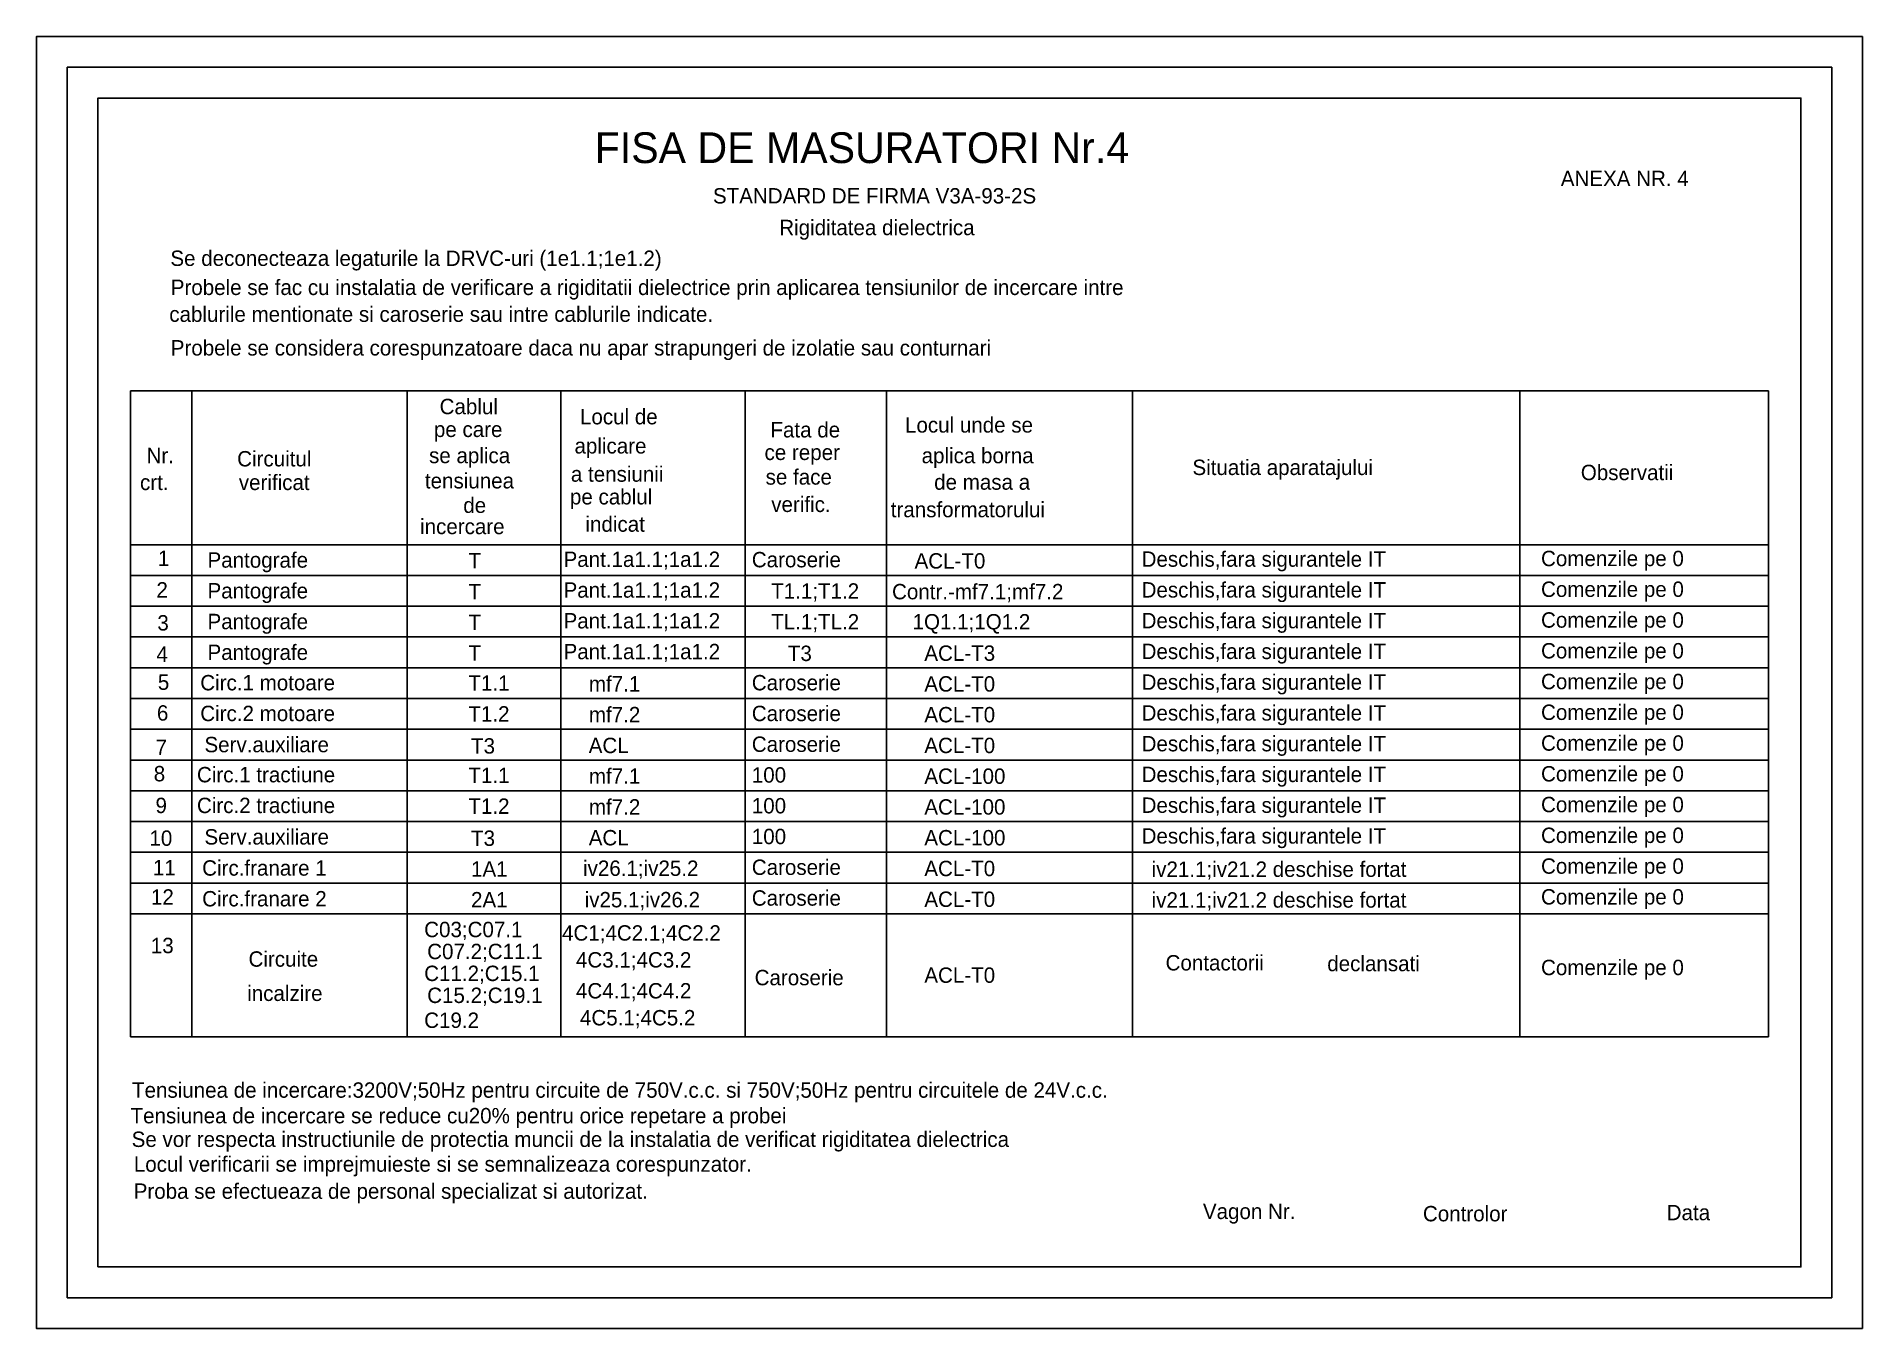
# Model space of a CAD drawing. Header units: millimetres. Extents: x 107 to 404, y 11 to 221.
import ezdxf

# ---------------------------------------------------------------- set-up
doc = ezdxf.new("R2010")
doc.units = ezdxf.units.MM

# ---------------------------------------------------------------- blocks, each defined once
blk = doc.blocks.new('a4r')
at = {"color": 240}
for points in [[(0, 210), (-297, 210), (-297, 0), (0, 0)], [(-5, 205), (-292, 205), (-292, 5), (-5, 5)]]:
    blk.add_lwpolyline(points, close=True, dxfattribs=at)
at = {"color": 70}
blk.add_lwpolyline([(-287, 10), (-10, 10), (-10, 200), (-287, 200)], close=True, dxfattribs=at)

msp = doc.modelspace()

# ---------------------------------------------------------------- linework, layer by layer
at = {"color": 2}
for p, q in [((122.13, 163.78), (388.57, 163.78)), ((122.13, 163.78), (122.13, 58.78)), ((132.13, 163.78), (132.13, 58.78)), ((167.13, 163.78), (167.13, 58.78)), ((192.13, 163.78), (192.13, 58.78)), ((222.13, 163.78), (222.13, 58.78)), ((245.13, 163.78), (245.13, 58.78)), ((285.13, 163.78), (285.13, 58.78)), ((348.13, 163.78), (348.13, 58.78)), ((388.57, 163.78), (388.57, 58.78)), ((122.13, 138.78), (388.57, 138.78)), ((122.13, 133.78), (388.57, 133.78)), ((122.13, 128.78), (388.57, 128.78)), ((122.13, 123.78), (388.57, 123.78)), ((122.13, 118.78), (388.57, 118.78)), ((122.13, 113.78), (388.57, 113.78)), ((122.13, 108.78), (388.57, 108.78)), ((122.13, 103.78), (388.57, 103.78)), ((122.13, 98.78), (388.57, 98.78)), ((122.13, 93.78), (388.57, 93.78)), ((122.13, 88.78), (388.57, 88.78)), ((122.13, 83.78), (388.57, 83.78)), ((122.13, 78.78), (388.57, 78.78)), ((122.13, 78.78), (388.57, 78.78)), ((122.13, 58.78), (388.57, 58.78))]:
    msp.add_line(p, q, dxfattribs=at)

# ---------------------------------------------------------------- block references
msp.add_blockref('a4r', (403.86, 11.38))

# ---------------------------------------------------------------- texts
at = {"color": 3}
msp.add_text('FISA DE MASURATORI Nr.4', height=5, dxfattribs=at).set_placement((197.65, 200.81))
at = {"color": 2}
for s, p in [('ANEXA NR. 4', (354.79, 197.06)), ('STANDARD DE FIRMA V3A-93-2S', (216.89, 194.24)), ('Rigiditatea dielectrica', (227.67, 189.09)), ('Se deconecteaza legaturile la DRVC-uri (1e1.1;1e1.2)', (128.64, 184.09)), ('Probele se fac cu instalatia de verificare a rigiditatii dielectrice prin aplicarea tensiunilor de incercare intre', (128.7, 179.36)), ('cablurile mentionate si caroserie sau intre cablurile indicate.', (128.46, 175)), ('Probele se considera corespunzatoare daca nu apar strapungeri de izolatie sau conturnari', (128.7, 169.53)), ('Cablul', (172.43, 159.99)), ('Locul de', (195.26, 158.34)), ('pe care', (171.5, 156.28)), ('Fata de', (226.24, 156.21)), ('Locul unde se ', (248.13, 157)), ('Nr.', (124.76, 152.03)), ('se aplica', (170.71, 152.03)), ('aplicare', (194.37, 153.6)), ('ce reper', (225.28, 152.54)), ('aplica borna', (250.83, 152.02)), ('Circuitul', (139.5, 151.5)), ('a tensiunii', (193.78, 149.01)), ('Situatia aparatajului ', (294.88, 150.1)), ('Observatii', (358.05, 149.27)), ('crt.', (123.7, 147.66)), ('verificat', (139.77, 147.66)), ('tensiunea', (170.04, 147.92)), ('se face', (225.46, 148.54)), ('de masa a', (252.87, 147.71)), ('de', (176.28, 143.94)), ('pe cablul', (193.63, 145.32)), ('verific.', (226.37, 144.09)), ('transformatorului', (245.81, 143.24)), ('incercare', (169.25, 140.49)), ('indicat', (196.15, 140.88)), ('1', (126.6, 135.32)), ('Pantografe', (134.68, 135.04)), ('T', (177.12, 134.91)), ('Pant.1a1.1;1a1.2', (192.59, 135.16)), ('Caroserie', (223.21, 135.1)), ('ACL-T0', (249.68, 134.9)), ('Deschis,fara sigurantele IT', (286.61, 135.19)), ('Comenzile pe 0', (351.58, 135.29)), ('2', (126.37, 130.19)), ('Pantografe', (134.68, 130.04)), ('T', (177.12, 129.91)), ('Pant.1a1.1;1a1.2', (192.59, 130.16)), ('T1.1;T1.2', (226.36, 130)), ('Contr.-mf7.1;mf7.2', (246.02, 129.9)), ('Deschis,fara sigurantele IT', (286.61, 130.19)), ('Comenzile pe 0', (351.58, 130.29)), ('Deschis,fara sigurantele IT', (286.61, 125.19)), ('Comenzile pe 0', (351.58, 125.29)), ('3', (126.52, 124.83)), ('Pantografe', (134.68, 125.04)), ('T', (177.12, 124.91)), ('Pant.1a1.1;1a1.2', (192.59, 125.16)), ('TL.1;TL.2', (226.36, 125)), ('1Q1.1;1Q1.2', (249.36, 125)), ('4', (126.37, 119.73)), ('Pantografe', (134.68, 120.04)), ('T', (177.12, 119.91)), ('Pant.1a1.1;1a1.2', (192.59, 120.16)), ('T3', (229.07, 119.87)), ('ACL-T3', (251.27, 119.9)), ('Deschis,fara sigurantele IT', (286.61, 120.19)), ('Comenzile pe 0', (351.58, 120.29)), ('5', (126.6, 115.18)), ('Circ.1 motoare', (133.5, 115.1)), ('T1.1', (177.11, 115.03)), ('mf7.1', (196.71, 114.91)), ('Caroserie', (223.21, 115.1)), ('ACL-T0', (251.27, 114.9)), ('Deschis,fara sigurantele IT', (286.61, 115.19)), ('Comenzile pe 0', (351.58, 115.29)), ('Comenzile pe 0', (351.58, 110.29)), ('6', (126.45, 110.18)), ('Circ.2 motoare', (133.5, 110.1)), ('T1.2', (177.11, 110.03)), ('mf7.2', (196.71, 109.91)), ('Caroserie', (223.21, 110.1)), ('ACL-T0', (251.27, 109.9)), ('Deschis,fara sigurantele IT', (286.61, 110.19)), ('7', (126.22, 104.57)), ('Serv.auxiliare', (134.18, 105.04)), ('T3', (177.54, 104.82)), ('ACL', (196.68, 104.9)), ('Caroserie', (223.21, 105.1)), ('ACL-T0', (251.27, 104.9)), ('Deschis,fara sigurantele IT', (286.61, 105.19)), ('Comenzile pe 0', (351.58, 105.29)), ('8', (125.93, 100.31)), ('Circ.1 tractiune', (132.96, 100.15)), ('T1.1', (177.11, 100.03)), ('mf7.1', (196.71, 99.91)), ('100', (223.21, 100.1)), ('ACL-100', (251.27, 99.9)), ('Deschis,fara sigurantele IT', (286.61, 100.19)), ('Comenzile pe 0', (351.58, 100.29)), ('9', (126.22, 95.15)), ('Circ.2 tractiune', (132.96, 95.15)), ('T1.2', (177.11, 95.03)), ('mf7.2', (196.71, 94.91)), ('100', (223.21, 95.1)), ('ACL-100', (251.27, 94.9)), ('Deschis,fara sigurantele IT', (286.61, 95.19)), ('Comenzile pe 0', (351.58, 95.29)), ('10', (125.23, 89.83)), ('Serv.auxiliare', (134.18, 90.04)), ('T3', (177.54, 89.82)), ('ACL', (196.68, 89.9)), ('100', (223.21, 90.1)), ('ACL-100', (251.27, 89.9)), ('Deschis,fara sigurantele IT', (286.61, 90.19)), ('Comenzile pe 0', (351.58, 90.29)), ('11', (125.79, 85.03)), ('Circ.franare 1', (133.81, 84.98)), ('1A1', (177.54, 84.82)), ('iv26.1;iv25.2', (195.76, 84.94)), ('Caroserie', (223.21, 85.1)), ('ACL-T0', (251.27, 84.9)), ('iv21.1;iv21.2 deschise fortat', (288.24, 84.78)), ('Comenzile pe 0', (351.58, 85.29)), ('12', (125.48, 80.26)), ('Circ.franare 2', (133.81, 79.98)), ('2A1', (177.54, 79.82)), ('iv25.1;iv26.2', (196.02, 79.83)), ('Caroserie', (223.21, 80.1)), ('ACL-T0', (251.27, 79.9)), ('iv21.1;iv21.2 deschise fortat', (288.24, 79.78)), ('Comenzile pe 0', (351.58, 80.29)), ('C03;C07.1', (169.92, 74.98)), ('13', (125.46, 72.38)), ('4C1;4C2.1;4C2.2', (192.34, 74.42)), ('Circuite', (141.35, 70.18)), ('C07.2;C11.1', (170.41, 71.41)), ('4C3.1;4C3.2', (194.61, 70.05)), ('Contactorii ', (290.51, 69.57)), ('declansati', (316.81, 69.45)), ('Comenzile pe 0', (351.58, 68.81)), ('C11.2;C15.1', (169.92, 67.85)), ('Caroserie', (223.67, 67.16)), ('ACL-T0', (251.27, 67.56)), ('incalzire', (141.13, 64.61)), ('C15.2;C19.1', (170.41, 64.28)), ('4C4.1;4C4.2', (194.61, 65.02)), ('C19.2', (169.92, 60.23)), ('4C5.1;4C5.2', (195.26, 60.64)), ('Tensiunea de incercare:3200V;50Hz pentru circuite de 750V.c.c. si 750V;50Hz pentru circuitele de 24V.c.c.', (122.4, 48.88)), ('Tensiunea de incercare se reduce cu20% pentru orice repetare a probei', (122.16, 44.72)), ('Se vor respecta instructiunile de protectia muncii de la instalatia de verificat rigiditatea dielectrica', (122.34, 40.88)), ('Locul verificarii se imprejmuieste si se semnalizeaza corespunzator.', (122.69, 36.85)), ('Proba se efectueaza de personal specializat si autorizat.', (122.67, 32.45)), ('Vagon Nr.', (296.58, 29.16)), ('Controlor', (332.37, 28.79)), ('Data', (372.02, 28.97))]:
    msp.add_text(s, height=2.5, dxfattribs=at).set_placement(p)

doc.saveas('drawing.dxf')
